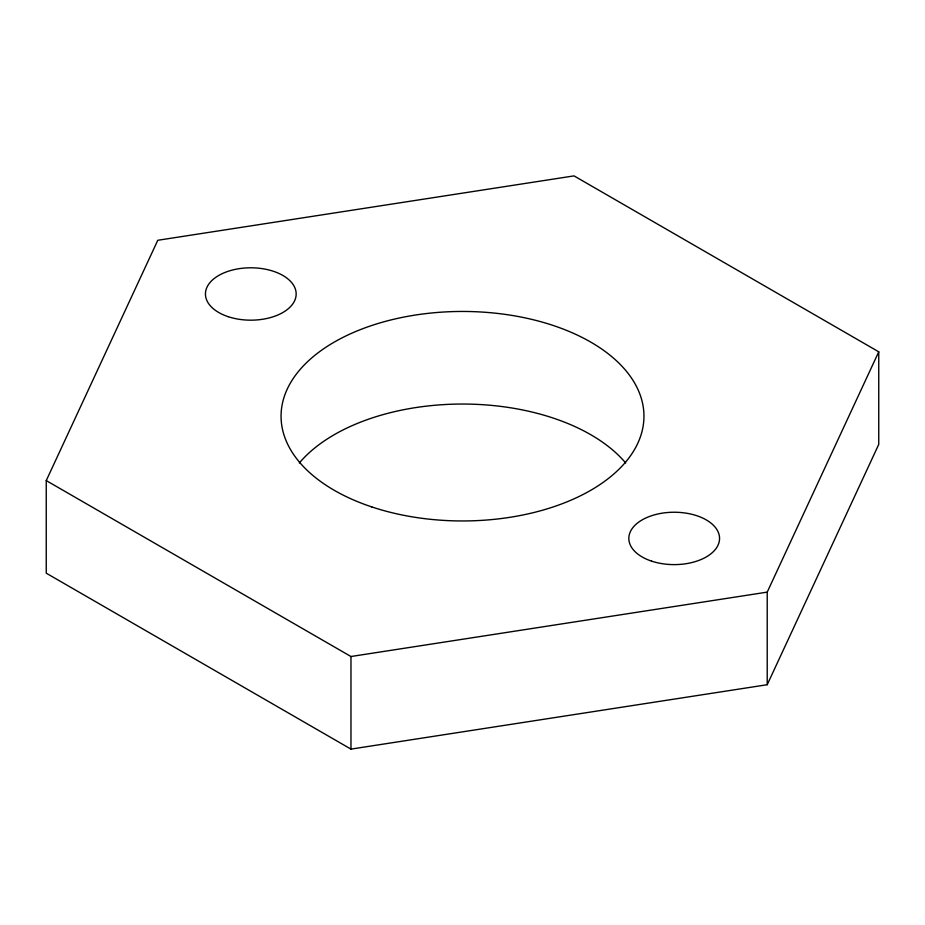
<?xml version="1.0" encoding="UTF-8"?>
<svg xmlns="http://www.w3.org/2000/svg" width="925" height="925" viewBox="0 0 925 925"><rect width="100%" height="100%" fill="white"/><g stroke="black" fill="none" stroke-linecap="round" stroke-linejoin="round"><path stroke-width="1.39" d="M46.25 480.595L157.782 240.28L574.032 175.889L878.75 351.812L878.75 444.405L767.218 684.72L350.968 749.111L46.25 573.188L46.25 480.595L350.968 656.519L767.218 592.127L878.75 351.812M767.218 592.127L767.218 684.72M350.968 656.519L350.968 749.111M299.318 462.997A181.45 104.756 0 0 1 462.5 404.04A181.45 104.756 0 0 1 625.682 462.997M228.117 316.662A45.36 26.189 0 0 0 296.162 293.977A45.36 26.189 0 0 0 228.117 271.303A45.36 26.189 0 0 0 228.117 316.662M651.512 561.105A45.36 26.189 0 0 0 719.558 538.431A45.36 26.189 0 0 0 651.512 515.745A45.36 26.189 0 0 0 651.512 561.105M371.781 506.923A181.45 104.756 0 0 0 643.95 416.204A181.45 104.756 0 0 0 371.781 325.484A181.45 104.756 0 0 0 371.781 506.923"/></g></svg>
